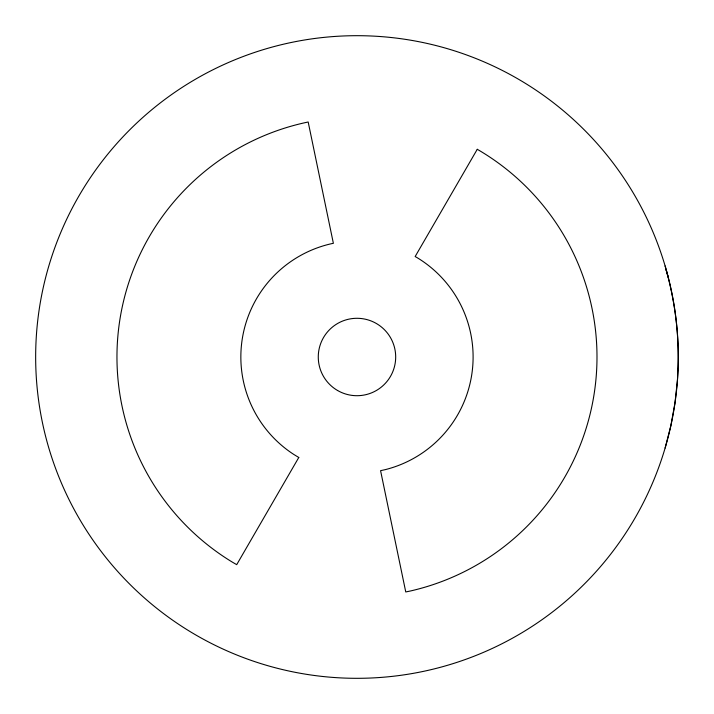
<?xml version="1.0" encoding="UTF-8"?>
<svg xmlns="http://www.w3.org/2000/svg" width="714" height="714" viewBox="0 0 714 714"><rect width="100%" height="100%" fill="white"/><g stroke="black" fill="none" stroke-linecap="round" stroke-linejoin="round"><path stroke-width="1.07" d="M665.127 265.974L668.125 277.291A321.309 321.309 0 0 1 678.014 368.727L677.461 380.053L674.98 402.991L670.857 425.687L665.127 448.026M678.014 368.727L678.077 368.531A321.309 321.309 0 0 0 206.408 73.149A321.309 321.309 0 0 0 186.434 629.32A321.309 321.309 0 0 0 678.077 368.531M666.046 269.758L668.188 277.094M298.782 457.478L236.709 564.658L232.496 562.221A240.02 240.02 0 0 1 308.18 121.996L333.376 243.322L331.912 243.599A116.141 116.141 0 0 0 293.793 454.443L298.782 457.478M477.264 149.297L415.155 256.54L417.271 257.745A116.141 116.141 0 0 1 385.355 469.616L380.571 470.669L405.757 591.96L410.514 590.969A240.02 240.02 0 0 0 477.264 149.297M337.615 390.522A38.717 38.717 0 0 0 395.69 357A38.717 38.717 0 0 0 337.615 323.478A38.717 38.717 0 0 0 337.615 390.522"/></g></svg>
